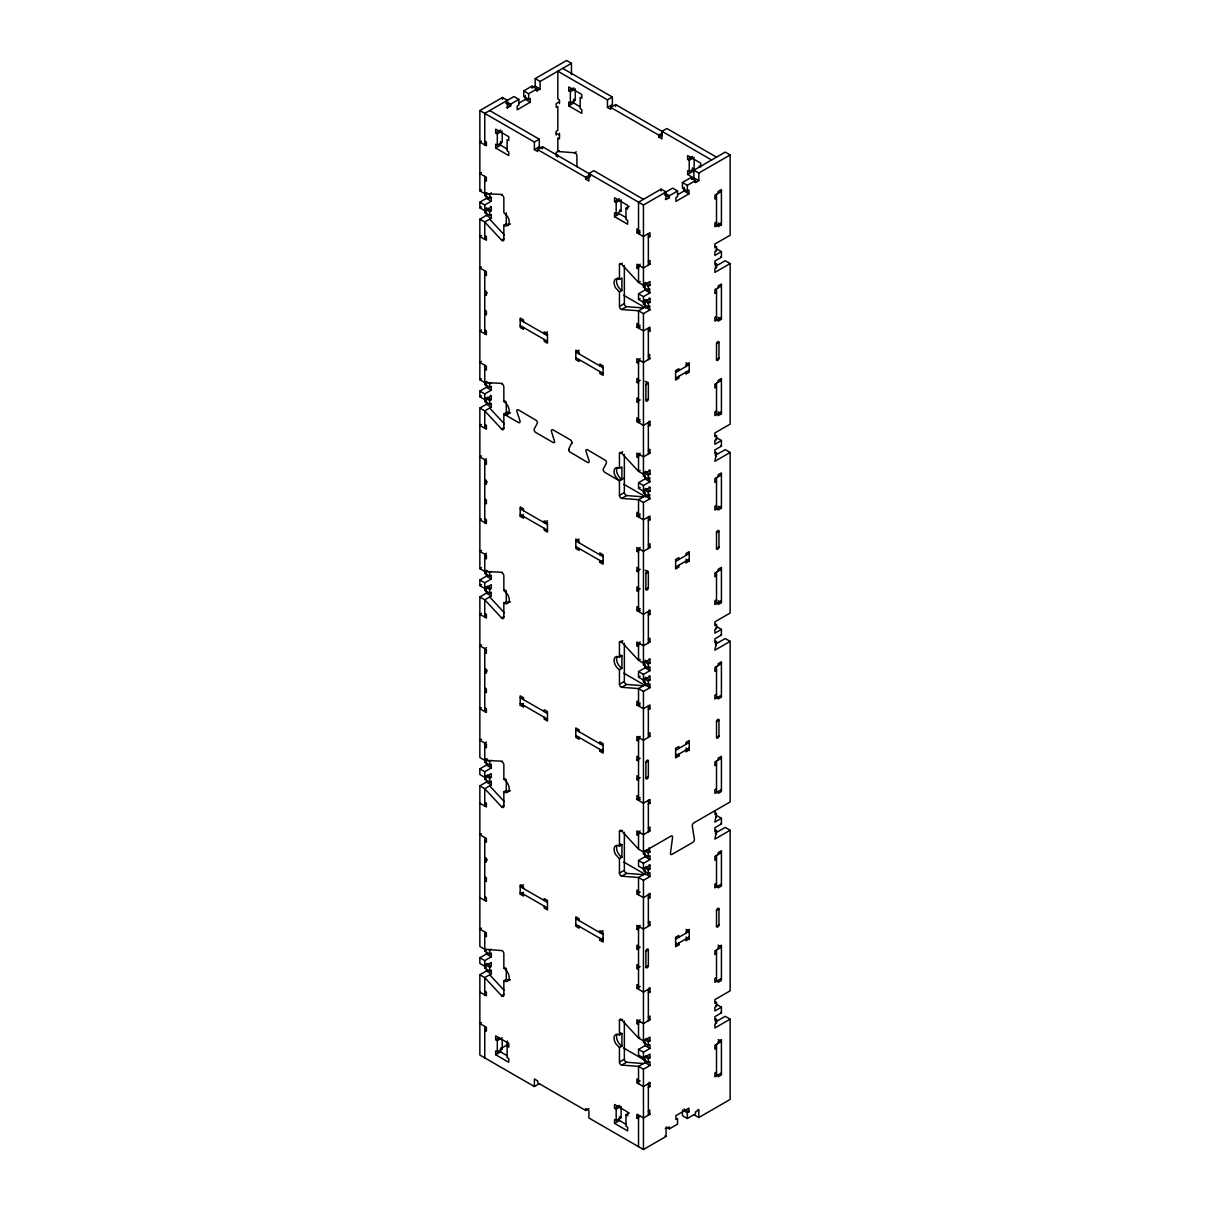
<?xml version="1.0" encoding="UTF-8"?>
<svg xmlns="http://www.w3.org/2000/svg" width="1210" height="1210" viewBox="0 0 1210 1210"><rect width="100%" height="100%" fill="white"/><g stroke="black" fill="none" stroke-linecap="round" stroke-linejoin="round"><path stroke-width="1.5" d="M682.44 1111.884L682.44 1115.65L687.341 1118.494L687.341 1112.822L688.974 1111.884L688.974 1108.103L675.891 1115.65L675.891 1119.431L677.524 1118.494L677.524 1124.15L669.342 1128.885L666.075 1126.994M624.36 477.965L619.444 480.793L604.818 472.354A2.314 1.331 60 0 1 603.351 468.799L606.316 463.324A2.314 1.331 60 0 0 605.62 460.45L587.546 449.787A2.314 1.331 60 0 0 586.079 451.632L589.043 460.541A2.314 1.331 60 0 1 587.561 462.386L569.486 451.723L568.806 448.849L571.922 442.542A2.314 1.331 60 0 0 570.288 439.82L553 429.837A2.314 1.331 60 0 0 551.533 431.698L554.649 441.605A2.314 1.331 60 0 1 553.015 442.436L535.727 432.469A2.314 1.331 60 0 1 534.26 428.915L537.225 423.439A2.314 1.331 60 0 0 536.529 420.566L518.455 409.903A2.314 1.331 60 0 0 516.988 411.748L519.952 420.656A2.314 1.331 60 0 1 518.47 422.502L503.844 414.062L503.844 428.597A2.314 1.331 60 0 1 501.56 429.005L484.756 410.901L479.856 408.072L479.856 568.639L484.756 571.468L502.377 572.285M571.77 443.374L571.922 442.542M502.377 194.492L484.756 193.676L479.856 190.832L479.856 110.564L502.483 97.496L507.398 100.324L507.398 107.887L506.567 107.403M571.468 63.328L540.114 81.433L540.114 88.996L535.198 86.152L535.198 78.605L566.552 60.5L571.468 63.328L571.468 74.536M486.39 143.929L484.756 144.867L484.756 113.392L513.932 96.543L518.848 99.386L518.848 105.043L517.199 105.996L517.199 109.777L530.298 102.215L530.298 98.433L528.664 99.386L523.748 96.543L523.748 90.886L531.931 86.152L536.832 88.996L536.832 90.886L536.015 90.402M535.198 86.152L531.931 88.043L531.931 86.152M505.75 101.277L510.665 104.105L518.848 99.386M523.748 90.886L528.664 93.715L536.832 88.996M507.398 107.887L510.665 105.996L510.665 104.105M536.832 90.886L540.114 88.996M518.848 103.153L525.382 99.386L530.298 102.215M481.489 141.101L479.856 142.039L486.39 145.82L486.39 142.039L484.756 141.101M502.211 132.903L502.211 142.357L497.31 145.185L495.661 144.247L495.661 148.028L508.76 155.576L508.76 151.794L507.111 150.857L507.111 139.528L508.76 140.466L508.76 136.685L495.661 129.137L495.661 132.903L500.577 130.075M568.73 90.72L570.379 91.673L575.279 88.829L575.279 100.173L570.379 103.001L568.73 102.064L568.73 105.83L581.828 113.392L581.828 109.611L580.195 108.673L580.195 97.329L581.828 98.282L581.828 94.501L568.73 86.938L568.73 90.72L573.646 87.891M495.661 132.903L497.31 133.856L502.211 131.028M559.474 101.746L556.192 103.636L556.192 107.403L557.825 106.465L557.825 130.393L556.192 131.33L556.192 135.112M495.661 148.028L500.577 145.185L507.111 148.966M568.73 105.83L573.646 103.001L580.195 106.782M481.489 172.576L479.856 173.529L486.39 177.295L486.39 181.076L484.756 180.139M534.381 142.039L539.297 139.21L539.297 146.758L534.381 149.601L534.381 142.039L479.856 110.564M607.45 99.855L612.366 97.027L612.366 104.574L607.45 107.403L607.45 99.855L557.825 71.209L557.825 98.902L559.474 99.855L559.474 103.636M534.381 149.601L537.648 151.492L537.648 149.601L542.564 146.758L643.448 205.004L672.624 188.155L677.524 190.999L677.524 196.655L675.891 197.608L675.891 201.389L688.974 193.827L688.974 190.046L687.341 190.999L682.44 188.155L682.44 182.498L690.607 177.779L695.523 180.608L695.523 182.498L694.706 182.029M607.45 107.403L610.732 109.293L610.732 107.403L615.633 104.574L711.601 159.992M479.856 190.832L481.489 189.894M484.756 193.676L486.39 192.723M559.247 150.66L556.192 152.43L556.192 156.211M484.756 176.357L484.756 195.566L486.39 194.613L486.39 198.395L479.856 202.176L479.856 207.848L484.756 210.676L491.305 206.895L491.305 210.676L489.672 211.614L485.573 209.254M486.949 193.04L489.672 194.613L491.305 192.723M557.008 155.742L557.825 155.258L557.825 157.149M484.756 195.566L489.672 198.395L491.305 197.457L491.305 201.223L484.756 205.004L479.856 202.176M559.474 133.221L559.474 138.893L557.825 137.955L557.825 151.492L574.629 152.778L576.262 151.84M479.856 207.848L481.489 206.895M484.756 205.004L484.756 212.567L486.39 211.614L486.39 215.395L479.856 219.176L479.856 379.743L484.756 382.572L502.377 383.388M484.756 212.567L489.672 215.395L491.305 214.457L491.305 218.224L484.756 222.005L479.856 219.176M481.489 235.542L479.856 236.495L486.39 240.261L486.39 236.495L484.756 235.542M537.648 149.601L585.64 177.295L590.556 174.467M610.732 107.403L658.709 135.112L661.991 133.221M486.39 238.385L484.756 239.323L484.756 222.005L501.56 240.109A2.314 1.331 60 0 0 503.844 239.701L503.844 225.241L506.294 223.82A7.714 4.447 60 0 0 510.378 223.971M585.64 177.295L585.64 179.186L590.556 176.357M658.709 135.112L658.709 137.002L661.991 135.112M502.377 239.641L504.01 238.703M481.489 267.032L479.856 267.97L486.39 271.751L486.39 275.532L484.756 274.579M621.093 199.65L621.093 210.994L616.177 213.822L614.544 212.869L614.544 216.65L627.627 224.213L627.627 220.432L625.993 219.494L625.993 208.15L627.627 209.103L627.627 205.322L614.544 197.759L614.544 201.541L619.444 198.712M699.062 165.967L700.696 166.904L700.696 163.138L687.613 155.576L687.613 159.357L692.528 156.529M614.544 201.541L616.177 202.493L619.444 200.603M687.613 159.357L689.246 160.295L694.162 157.466M625.993 208.15L629.26 206.26M694.162 178.248L687.613 174.467L687.613 170.686L689.246 171.638L694.162 168.795L694.162 159.357M665.258 199.03L666.075 199.499L666.075 191.936L661.159 189.108L638.532 202.176L638.532 233.651L640.166 232.713M730.144 154.956L698.79 173.045L698.79 180.608L693.89 177.779L693.89 170.217L725.244 152.112L730.144 154.956L730.144 235.224L714.883 244.042L714.883 247.823L716.517 246.885L716.517 250.651L714.883 251.604L714.883 255.386L721.417 251.604L721.417 257.261L714.883 261.042L714.883 264.824L716.517 263.886L716.517 267.652L714.883 268.605L714.883 272.386L730.144 263.568L730.144 424.135L714.883 432.938L714.883 436.719L716.517 435.781L716.517 439.563L714.883 440.5L714.883 444.282L721.417 440.5L721.417 446.172L714.883 449.939L714.883 453.72L716.517 452.782L714.883 461.282L730.144 452.464L730.144 613.031L714.883 621.849L714.883 625.615L716.517 624.678L716.517 628.459L714.883 629.397L714.883 633.178L721.417 629.397L721.417 635.068L714.883 638.85L714.883 642.616L716.517 641.678L714.883 650.178L730.144 641.361L730.144 801.928L693.905 822.845A2.314 1.331 -60 0 0 692.286 825.976L694.389 839.271A2.314 1.331 -60 0 1 692.77 842.402L672.095 854.336A2.314 1.331 -60 0 1 670.476 853.065L672.578 837.365A2.314 1.331 -60 0 0 670.96 836.095L643.448 851.991L638.532 849.148L621.743 831.043A2.314 1.331 60 0 0 619.444 831.467L619.444 846.077A7.714 4.447 60 0 0 614.468 847.121A7.714 4.447 60 0 0 615.633 854.608L619.444 858.677L619.444 873.136A2.314 1.331 60 0 0 621.743 876.191L638.532 877.492L643.448 880.32L649.982 876.539L649.982 872.758L648.348 873.711L643.448 869.929M614.544 216.65L619.444 213.822L625.993 217.603M687.613 174.467L692.528 171.638L692.528 167.857M487.222 293.001L484.756 294.423L486.39 295.361L486.39 291.58L484.756 290.642M691.424 179.186L693.89 177.779M664.441 192.889L669.342 195.718L677.524 190.999M682.44 182.498L687.341 185.327L695.523 180.608M666.075 199.499L669.342 197.608L669.342 195.718M695.523 182.498L698.79 180.608M677.524 194.78L684.073 190.999L688.974 193.827M638.532 229.87L636.899 228.932L636.899 232.713L640.166 230.823M481.489 329.997L479.856 330.935L486.39 334.716L486.39 330.935L484.756 329.997M721.417 191.467L714.883 195.249L714.883 199.03L716.517 198.077M648.348 237.432L649.982 236.495L649.982 232.713L643.448 236.495L636.899 232.713M486.39 332.826L484.756 333.779L484.756 270.813M649.165 305.601L649.982 309.851L643.448 313.617L638.532 310.788L621.743 309.503A2.314 1.331 60 0 1 619.444 306.448L619.444 291.973L615.633 287.904A7.714 4.447 60 0 1 614.468 280.418A7.714 4.447 60 0 1 619.444 279.389L619.444 264.763L622.182 263.19M640.166 264.188L638.532 265.141L638.532 282.459L643.448 285.288L649.982 281.507L649.982 285.288L648.348 286.226L643.448 283.397M648.348 261.36L649.982 260.422L649.982 264.188L643.448 267.97L636.899 264.188L636.899 267.97L640.166 266.079M716.517 222.005L714.883 222.958L714.883 226.724L721.417 222.958M619.444 279.389L621.91 277.967L621.91 290.566L619.444 291.973M481.489 361.472L479.856 362.425L486.39 366.207L486.39 369.973L484.756 369.035M718.15 193.358L718.15 191.467L721.417 189.577L721.417 224.833L718.15 226.724L718.15 224.833M547.464 331.888L544.197 333.779L544.197 331.888L547.464 333.779L547.464 343.216L544.197 341.326L544.197 339.435M640.166 281.507L638.532 282.459L621.743 264.355A2.314 1.331 60 0 0 619.444 264.763M479.856 379.743L481.489 378.791M643.448 205.004L643.448 287.178L645.081 286.226M643.448 300.398L648.348 303.226L649.982 302.288L649.982 298.507L643.448 302.288L638.532 299.46L638.532 293.788L645.081 290.007L649.982 292.85L649.165 288.6M484.756 382.572L486.39 381.634M620.261 305.964L624.36 303.604L624.36 265.55M484.756 365.254L484.756 384.462L486.39 383.51L486.39 387.291L479.856 391.072L479.856 396.744L484.756 399.572L491.305 395.791L491.305 399.572L489.672 400.51L485.573 398.151M643.448 287.178L648.348 290.007L649.982 289.069M486.117 381.468L489.672 383.51L491.305 382.572M638.532 299.46L640.166 298.507M638.532 293.788L643.448 296.616L649.982 292.85M621.743 309.503L625.827 307.128M484.756 384.462L489.672 387.291L491.305 386.353L491.305 390.134L484.756 393.9L479.856 391.072M479.856 396.744L481.489 395.791M643.448 296.616L643.448 304.179L645.081 303.226M649.982 309.851L645.081 307.007L638.532 310.788L638.532 328.107L640.166 327.154M715.292 266.472L725.244 260.725L730.144 263.568M484.756 393.9L484.756 401.463L486.39 400.51L486.39 404.291L479.856 408.072M643.448 304.179L648.348 307.007L649.982 306.07M579.091 350.144L575.824 352.034L603.094 367.779M484.756 401.463L489.672 404.291L491.305 403.353L491.305 407.135L484.756 410.901L484.756 428.219L486.39 427.281M504.63 414.516A7.714 4.447 60 0 0 509.213 410.477A7.714 4.447 60 0 0 503.844 401.538L505.069 400.828M638.532 324.325L636.899 323.388L636.899 327.154L640.166 325.278M481.489 424.438L479.856 425.391L486.39 429.172L486.39 425.391L484.756 424.438M721.417 285.923L714.883 289.689L714.883 293.47L716.517 292.533M503.844 414.062L507.534 411.929M648.348 331.888L649.982 330.935L649.982 327.154L643.448 330.935L636.899 327.154M501.56 429.005L504.01 427.599M640.166 358.644L638.532 359.582L638.532 422.547L640.166 421.609M649.165 354.394L649.982 358.644L643.448 362.425L636.899 358.644L636.899 362.425L640.166 360.535M648.348 355.816L649.982 354.863M716.517 316.46L714.883 317.398L714.883 321.179L721.417 317.398M481.489 455.928L479.856 456.866L486.39 460.647L486.39 464.428L484.756 463.49M718.15 287.814L718.15 285.923L721.417 284.032L721.417 319.289L718.15 321.179L718.15 319.289M486.39 458.756L484.756 459.709L484.756 522.675L486.39 521.722M638.532 379.426L636.899 378.473L636.899 382.254L640.166 380.363M645.898 384.614L648.348 383.207L648.348 398.937A1.739 0.998 -60 0 1 647.123 401.07A1.739 0.998 -60 0 1 645.898 400.359L645.898 384.614A1.739 0.998 -60 0 1 647.123 382.496A1.739 0.998 -60 0 1 648.348 383.207L645.081 381.316M716.517 343.852L718.967 342.43L718.967 358.175A1.739 0.998 -60 0 1 717.742 360.293A1.739 0.998 -60 0 1 716.517 359.582L716.517 343.852A1.739 0.998 -60 0 1 717.742 341.719A1.739 0.998 -60 0 1 718.967 342.43M675.619 372.498L689.246 364.618L685.979 362.743M487.222 481.898L484.756 483.319L486.39 484.257L486.39 480.491L484.756 479.538M675.619 378.17L689.246 370.29M638.532 398.937L636.899 397.999L636.899 401.78L640.166 399.89M645.898 400.359L648.348 398.937M716.517 359.582L718.967 358.175M638.532 418.781L636.899 417.828L636.899 421.609L640.166 419.719M481.489 518.893L479.856 519.831L486.39 523.612L486.39 519.831L484.756 518.893M648.348 426.328L649.982 425.391L649.982 421.609L643.448 425.391L636.899 421.609M721.417 380.363L714.883 384.145L714.883 387.926L716.517 386.973M619.444 468.285L621.91 466.863L621.91 479.387L618.658 480.34L615.24 476.059A7.714 4.447 60 0 1 614.589 469.072A7.714 4.447 60 0 1 619.444 468.285L619.444 453.659L622.726 451.769M523.476 510.711L523.476 508.82L520.209 506.93L520.209 516.367L523.476 514.492M640.166 453.1L638.532 454.037L638.532 471.355L643.448 474.184L649.982 470.403L649.982 474.184L648.348 475.137L643.448 472.293M648.348 450.256L649.982 449.318L649.982 453.1L643.448 456.866L636.899 453.1L636.899 456.866L640.166 454.975M716.517 410.901L714.883 411.854L714.883 415.635L721.417 411.854M481.489 550.384L479.856 551.321L486.39 555.103L486.39 558.884L484.756 557.931M718.15 382.254L718.15 380.363L721.417 378.473L721.417 413.744L718.15 415.635L718.15 413.744M486.39 553.212L484.756 554.15L484.756 573.358L489.672 576.187L491.305 575.249L491.305 579.03L484.756 582.812L479.856 579.968L479.856 585.64L484.756 588.468L491.305 584.687L491.305 588.468L489.672 589.421L485.573 587.062M547.464 520.784L544.197 522.675L544.197 520.784L547.464 522.675L547.464 532.113L544.197 530.222L544.197 528.331M640.166 470.403L638.532 471.355L621.743 453.251A2.314 1.331 60 0 0 619.444 453.659M479.856 568.639L481.489 567.687M643.448 313.617L643.448 476.075L645.081 475.137M484.756 571.468L486.39 570.53M644.264 489.778L648.348 492.137L649.982 491.184L649.982 487.403L643.448 491.184L638.532 488.356L638.532 482.684L645.081 478.903L649.982 481.746L649.165 477.496M649.165 494.497L649.982 498.747L643.448 502.528L638.532 499.685L621.743 498.399A2.314 1.331 60 0 1 619.444 495.344L624.36 492.515L624.36 454.446M484.756 573.358L486.39 572.421L486.39 576.187L479.856 579.968M643.448 476.075L648.348 478.903L649.982 477.965M486.117 570.364L489.672 572.421L491.305 571.468M638.532 488.356L640.166 487.403M638.532 482.684L643.448 485.528L649.982 481.746M621.743 498.399L626.644 495.555L643.448 496.856M479.856 585.64L481.489 584.687M643.448 485.528L643.448 493.075L645.081 492.137L645.081 495.903L638.532 499.685L638.532 517.003L640.166 516.065M715.292 455.383L725.244 449.636L730.144 452.464M484.756 582.812L484.756 590.359L486.39 589.421L486.39 593.187L479.856 596.969L479.856 757.536L484.756 760.364L502.377 761.196M643.448 493.075L648.348 495.903L649.982 494.966M579.091 539.04L575.824 540.93L603.094 556.676M484.756 590.359L489.672 593.187L491.305 592.25L491.305 596.031L484.756 599.812L479.856 596.969M486.39 616.177L484.756 617.115L484.756 599.812L501.56 617.917A2.314 1.331 60 0 0 503.844 617.493L503.844 603.034A7.714 4.447 60 0 0 508.835 601.99A7.714 4.447 60 0 0 507.64 594.473L503.844 590.435L505.069 589.724M638.532 513.221L636.899 512.284L636.899 516.065L640.166 514.174M481.489 613.349L479.856 614.287L486.39 618.068L486.39 614.287L484.756 613.349M721.417 474.819L714.883 478.6L714.883 482.367L716.517 481.429M503.844 603.034L506.294 601.612A7.714 4.447 60 0 0 510.378 601.763M648.348 520.784L649.982 519.831L649.982 516.065L643.448 519.831L636.899 516.065M501.56 617.917L504.01 616.495M599.812 560.457L599.812 562.332L603.094 560.457M640.166 547.54L638.532 548.493L638.532 611.458L640.166 610.505M648.348 544.712L649.982 543.759L649.982 547.54L643.448 551.321L636.899 547.54L636.899 551.321L640.166 549.431M716.517 505.356L714.883 506.294L714.883 510.075L721.417 506.294M481.489 644.824L479.856 645.777L486.39 649.543L486.39 653.324L484.756 652.387M718.15 476.71L718.15 474.819L721.417 472.928L721.417 508.185L718.15 510.075L718.15 508.185M486.39 647.652L484.756 648.605L484.756 711.571L486.39 710.633M638.532 568.322L636.899 567.384L636.899 571.15L640.166 569.26M645.898 573.51L648.348 572.103A1.739 0.998 -60 0 0 647.123 571.392A1.739 0.998 -60 0 0 645.898 573.51L645.898 589.255A1.739 0.998 -60 0 0 647.123 589.966A1.739 0.998 -60 0 0 648.348 587.833L648.348 572.103L645.081 570.212M716.517 532.748L718.967 531.326A1.739 0.998 -60 0 0 717.742 530.615A1.739 0.998 -60 0 0 716.517 532.748L716.517 548.493A1.739 0.998 -60 0 0 717.742 549.189A1.739 0.998 -60 0 0 718.967 547.071L718.967 531.326M675.619 561.395L689.246 553.53M487.222 670.794L484.756 672.216L486.39 673.168L486.39 669.387L484.756 668.434M675.619 567.067L689.246 559.186M638.532 587.833L636.899 586.895L636.899 590.677L640.166 588.786M685.979 555.42L685.979 553.53L689.246 551.639L689.246 561.077L685.979 562.968L685.979 561.077M645.898 589.255L648.348 587.833M716.517 548.493L718.967 547.071M638.532 607.677L636.899 606.724L636.899 610.505L640.166 608.615M481.489 707.789L479.856 708.742L486.39 712.508L486.39 708.742L484.756 707.789M648.348 615.224L649.982 614.287L649.982 610.505L643.448 614.287L636.899 610.505M721.417 569.26L714.883 573.041L714.883 576.822L716.517 575.884M643.448 502.528L643.448 664.971L648.348 667.814L649.982 666.861L649.982 670.642L643.448 674.424L643.448 681.971L648.348 684.815L649.982 683.862L649.982 687.643L643.448 691.424L638.532 688.581L621.743 687.295A2.314 1.331 60 0 1 619.444 684.24L619.444 669.78A7.714 4.447 60 0 1 614.06 660.373A7.714 4.447 60 0 1 619.444 657.181L619.444 642.555L622.726 640.665M619.444 642.555A2.314 1.331 60 0 1 621.743 642.147L622.56 641.678M523.476 699.607L523.476 697.716L520.209 695.826L520.209 705.279L523.476 703.388M640.166 641.996L638.532 642.933L638.532 660.252L643.448 663.08L649.982 659.314L649.982 663.08L648.348 664.033L644.264 661.673M648.348 639.152L649.982 638.214L649.982 641.996L643.448 645.777L636.899 641.996L636.899 645.777L640.166 643.886M716.517 599.812L714.883 600.75L714.883 604.531L721.417 600.75M619.444 657.181L621.91 655.76L621.91 668.359L619.444 669.78M481.489 739.28L479.856 740.217L486.39 743.999L486.39 747.78L484.756 746.827M718.15 571.15L718.15 569.26L721.417 567.384L721.417 602.64L718.15 604.531L718.15 602.64M486.39 742.108L484.756 743.061L484.756 762.255L489.672 765.098L491.305 764.145L491.305 767.927L484.756 771.708L479.856 768.864L479.856 774.536L484.756 777.365L491.305 773.598L491.305 777.365L489.672 778.317L485.573 775.958M640.166 659.314L638.532 660.252L621.743 642.147M643.448 664.971L645.081 664.033L645.081 667.814L638.532 671.58L638.532 677.252L643.448 680.08L649.982 676.314L649.982 680.08L648.348 681.033L644.264 678.674M484.756 760.364L487.222 758.957M619.444 684.24L624.36 681.411L624.36 643.357M484.756 762.255L486.39 761.317L486.39 765.098L479.856 768.864M485.573 758.957L489.672 761.317L491.305 760.364M638.532 677.252L640.166 676.314M621.743 687.295L626.644 684.467L643.448 685.752M643.448 681.971L645.081 681.033L645.081 684.815L638.532 688.581L638.532 705.899L640.166 704.961M715.292 644.28L725.244 638.532L730.144 641.361M484.756 771.708L484.756 779.255L486.39 778.317M539.297 1083.706L534.381 1086.535L479.856 1055.044L479.856 974.776L484.756 977.604L501.56 995.709A2.314 1.331 60 0 0 503.844 995.301L503.844 980.826A7.714 4.447 60 0 0 509.228 977.65A7.714 4.447 60 0 0 503.844 968.242L503.844 953.616A2.314 1.331 60 0 0 501.56 950.561L484.756 949.275L479.856 946.432L479.856 785.865L486.39 782.099L491.305 784.927L491.305 781.146L489.672 782.099L484.756 779.255M491.305 784.927L484.756 788.708L479.856 785.865M484.756 806.026L484.756 788.708L501.56 806.813A2.314 1.331 60 0 0 503.844 806.389L503.844 791.93A7.714 4.447 60 0 0 509.228 788.739A7.714 4.447 60 0 0 503.844 779.346L505.069 778.635M638.532 702.118L636.899 701.18L636.899 704.961L640.166 703.07M721.417 663.715L714.883 667.496L714.883 671.278L716.517 670.325M503.844 791.93L506.294 790.508A7.714 4.447 60 0 0 510.378 790.659M648.348 709.68L649.982 708.742L649.982 704.961L643.448 708.742L636.899 704.961M501.56 806.813L504.01 805.391M599.812 749.353L599.812 751.244L603.094 749.353M640.166 736.436L638.532 737.389L638.532 800.354L640.166 799.402M648.348 733.608L649.982 732.67L649.982 736.436L643.448 740.217L636.899 736.436L636.899 740.217L640.166 738.327M716.517 694.253L714.883 695.205L714.883 698.972L721.417 695.205M481.489 833.72L479.856 834.673L486.39 838.454L486.39 842.221L484.756 841.283M638.532 757.218L636.899 756.28L636.899 760.046L640.166 758.171M645.898 762.421L648.348 760.999A1.739 0.998 -60 0 0 647.123 760.288A1.739 0.998 -60 0 0 645.898 762.421L645.898 778.151A1.739 0.998 -60 0 0 647.123 778.862A1.739 0.998 -60 0 0 648.348 776.744L648.348 760.999M716.517 721.644L718.967 720.222A1.739 0.998 -60 0 0 717.742 719.527A1.739 0.998 -60 0 0 716.517 721.644L716.517 737.389A1.739 0.998 -60 0 0 717.742 738.1A1.739 0.998 -60 0 0 718.967 735.967L718.967 720.222M675.619 750.291L689.246 742.426M487.222 859.705L484.756 861.112L486.39 862.065L486.39 858.283L484.756 857.33M675.619 755.963L689.246 748.098M638.532 776.744L636.899 775.791L636.899 779.573L640.166 777.682M678.886 754.072L678.886 755.963L675.619 757.853L675.619 748.4L678.886 746.51L678.886 748.4M685.979 744.316L685.979 742.426L689.246 740.535L689.246 749.973L685.979 751.864L685.979 749.973M645.898 778.151L648.348 776.744M716.517 737.389L718.967 735.967M638.532 796.573L636.899 795.635L636.899 799.402L640.166 797.511M721.417 758.171L714.883 761.937L714.883 765.718L716.517 764.78M648.348 804.136L649.982 803.183L649.982 799.402L643.448 803.183L636.899 799.402M523.476 884.722L520.209 886.612L547.464 902.357M619.444 831.467L621.093 830.514M621.743 831.043L622.56 830.574M523.476 888.503L523.476 886.612L520.209 884.722L520.209 894.175L523.476 892.284M640.166 830.892L638.532 831.83L638.532 849.148M648.348 828.063L649.982 827.111L649.982 830.892L643.448 834.673L636.899 830.892L636.899 834.673L640.166 832.783M716.517 788.708L714.883 789.646L714.883 793.427L721.417 789.646M619.444 846.077L621.91 844.671L621.91 857.255L619.444 858.677M481.489 928.176L479.856 929.114L486.39 932.895L486.39 936.676L484.756 935.723M643.448 852.929L643.448 853.867L645.081 852.929L645.081 856.71L638.532 860.491L638.532 866.148L643.448 868.992L649.982 865.21L649.982 868.992L648.348 869.929L644.264 867.57M644.264 850.569L648.348 852.929L649.982 851.991L649.165 847.741M693.89 1114.712L698.79 1117.541L730.144 1099.436L730.144 1019.168L714.883 1027.971L714.883 1024.204L716.517 1023.252L716.517 1019.47L714.883 1020.423L714.883 1016.642L721.417 1012.861L721.417 1007.204L714.883 1010.97L714.883 1007.204L716.517 1006.251L716.517 1002.47L714.883 1003.423L714.883 999.641L730.144 990.824L730.144 830.257L714.883 839.074L716.517 830.574L714.883 831.527L714.883 827.746L721.417 823.965L721.417 818.293L714.883 822.074L716.517 813.574L714.883 814.527L714.883 810.745M619.444 873.136L624.36 870.308L624.36 832.253M484.756 931.957L484.756 951.151L486.39 950.213M643.448 853.867L648.348 856.71L649.982 855.757L649.982 859.539L643.448 863.32L638.532 860.491M488.855 949.744L491.305 949.275M485.573 964.854L489.672 967.213L491.305 966.276L491.305 962.495L484.756 966.276L479.856 963.432L479.856 957.775L486.39 953.994L491.305 956.823L491.305 953.041L489.672 953.994L484.756 951.151M621.743 876.191L626.644 873.363L643.448 874.648M479.856 957.775L484.756 960.604L491.305 956.823M643.448 870.867L645.081 869.929L645.081 873.711L638.532 877.492L638.532 894.795M715.292 833.176L725.244 827.428L730.144 830.257M484.756 960.604L484.756 968.151L486.39 967.213M479.856 974.776L486.39 970.995L491.305 973.823L491.305 970.042L489.672 970.995L484.756 968.151M491.305 973.823L484.756 977.604L484.756 994.922M503.844 968.242L505.069 967.531M638.532 891.029L636.899 890.076L636.899 893.857L640.166 891.967M648.348 898.576L649.982 897.639L649.982 893.857L643.448 897.639L636.899 893.857M721.417 852.611L714.883 856.393L714.883 860.174L716.517 859.221M503.844 980.826L506.294 979.419A7.714 4.447 60 0 0 510.378 979.571M603.094 930.687L599.812 932.577L599.812 930.687L603.094 932.577L603.094 942.03L599.812 940.14L599.812 938.249M501.56 995.709L504.01 994.287M599.812 940.14L603.094 938.249M640.166 925.347L638.532 926.285L638.532 989.251M648.348 922.504L649.982 921.566L649.982 925.347L643.448 929.114L636.899 925.347L636.899 929.114L640.166 927.223M716.517 883.149L714.883 884.102L714.883 887.883L721.417 884.102M481.489 1022.631L479.856 1023.569L486.39 1027.351L486.39 1031.132L484.756 1030.179M638.532 946.114L636.899 945.176L636.899 948.958L640.166 947.067M645.898 951.317L648.348 949.895L648.348 965.641A1.739 0.998 -60 0 1 647.123 967.758A1.739 0.998 -60 0 1 645.898 967.062L645.898 951.317A1.739 0.998 -60 0 1 647.123 949.184A1.739 0.998 -60 0 1 648.348 949.895M716.517 910.54L718.967 909.134L718.967 924.864A1.739 0.998 -60 0 1 717.742 926.996A1.739 0.998 -60 0 1 716.517 926.285L716.517 910.54A1.739 0.998 -60 0 1 717.742 908.423A1.739 0.998 -60 0 1 718.967 909.134M502.211 1039.632L502.211 1049.07L497.31 1051.898L495.661 1050.961L495.661 1054.742L508.76 1062.289L508.76 1058.508L507.111 1057.57L507.111 1046.242L508.76 1047.179L508.76 1043.398L495.661 1035.851L495.661 1039.632L498.943 1037.741M495.661 1039.632L497.31 1040.57L502.211 1037.741M675.619 939.187L689.246 931.322L685.979 929.431M675.619 944.859L689.246 936.994M638.532 965.641L636.899 964.688L636.899 968.469L640.166 966.578M678.886 942.968L678.886 944.859L675.619 946.749L675.619 937.311L678.886 935.421L678.886 937.311M685.979 933.212L685.979 931.322L689.246 929.431L689.246 938.884L685.979 940.76L685.979 938.884M500.925 1048.556L507.398 1044.82L507.398 1041.039M645.898 967.062L648.348 965.641M716.517 926.285L718.967 924.864M495.661 1054.742L500.577 1051.898L507.111 1055.68M638.532 985.469L636.899 984.532L636.899 988.313L640.166 986.422M648.348 993.032L649.982 992.079L649.982 988.313L643.448 992.079L636.899 988.313M716.517 953.677L714.883 954.614L714.883 950.848L721.417 947.067L718.15 945.176M643.448 1041.825L648.348 1045.606L649.982 1044.669L649.982 1048.435L643.448 1052.216L643.448 1059.778L648.348 1062.607L649.982 1061.669L649.982 1065.435L643.448 1069.216L638.532 1066.388L621.743 1065.087A2.314 1.331 60 0 1 619.444 1062.032L619.444 1047.573L615.633 1043.504A7.714 4.447 60 0 1 614.468 1036.017A7.714 4.447 60 0 1 619.444 1034.973L619.444 1020.363L621.093 1019.41M619.444 1020.363A2.314 1.331 60 0 1 621.743 1019.939L622.56 1019.47M640.166 1019.788L638.532 1020.741L638.532 1038.044L643.448 1040.887L649.982 1037.106L649.982 1040.887L648.348 1041.825L644.264 1039.466M648.348 1016.96L649.982 1016.007L649.982 1019.788L643.448 1023.569L636.899 1019.788L636.899 1023.569L640.166 1021.679M716.517 977.604L714.883 978.542L714.883 982.323L721.417 978.542M619.444 1034.973L621.91 1033.567L621.91 1046.151L619.444 1047.573M639.757 1037.348L638.532 1038.044L621.743 1019.939M643.448 1042.778L645.081 1041.825L645.081 1045.606L638.532 1049.388L638.532 1055.044L643.448 1057.888L649.982 1054.107L649.982 1057.888L648.348 1058.826L644.264 1056.466M619.444 1062.032L624.36 1059.204L624.36 1021.149M621.743 1065.087L626.644 1062.259L643.448 1063.545M643.448 1059.778L645.081 1058.826L645.081 1062.607L638.532 1066.388L638.532 1083.706M715.292 1022.072L725.244 1016.324L730.144 1019.168M534.381 1086.535L534.381 1078.972L537.648 1080.863L537.648 1082.753L585.64 1110.462L588.907 1108.572M638.532 1079.925L636.899 1078.972L636.899 1082.753L640.166 1080.863M648.348 1087.472L649.982 1086.535L649.982 1082.753L643.448 1086.535L636.899 1082.753M716.517 1048.132L714.883 1049.07L714.883 1045.289L721.417 1041.507L718.15 1039.632M614.544 1108.254L616.177 1109.207L621.093 1106.363L621.093 1117.707L616.177 1120.536L614.544 1119.598L614.544 1123.364L627.627 1130.927L627.627 1127.145L625.993 1126.207L625.993 1114.864L627.627 1115.817L627.627 1112.035L614.544 1104.473L614.544 1108.254L619.444 1105.426M625.993 1114.864L629.26 1112.973M614.544 1123.364L619.444 1120.536L625.993 1124.317M649.165 1109.994L649.982 1114.244L643.448 1118.01L636.899 1114.244L636.899 1118.01L640.166 1116.134M648.348 1111.4L649.982 1110.462M716.517 1072.045L714.883 1072.998L714.883 1076.779L721.417 1072.998M665.258 1128.401L669.342 1126.994L669.342 1128.885M698.79 1117.541L698.79 1109.994L695.523 1111.884L695.523 1113.76L687.341 1118.494M585.64 1110.462L585.64 1108.572L588.907 1110.462L588.907 1118.01L643.448 1149.5L666.075 1136.432L666.075 1128.885M643.448 307.96L626.644 306.659A2.314 1.331 60 0 1 624.36 303.604M562.741 68.365L612.366 97.027M716.517 157.149L666.891 128.502L661.991 131.33L661.991 138.893L658.709 137.002M575.279 100.173L573.646 99.22L573.646 103.001M535.198 78.605L540.114 81.433M693.89 170.217L698.79 173.045M718.15 222.958L721.417 224.833M505.75 103.153L510.665 105.996M664.441 194.78L669.342 197.608M556.192 133.221L559.474 135.112M489.672 110.564L539.297 139.21M643.448 199.332L593.823 170.686L588.907 173.529L588.907 181.076L585.64 179.186M557.008 154.789L557.825 155.258M715.7 246.401L716.517 246.885M716.517 248.761L721.417 251.604M539.297 146.758L542.564 148.648L542.564 146.758M715.7 250.183L716.517 250.651M720.6 256.792L721.417 257.261M715.7 263.402L716.517 263.886M619.444 210.041L621.093 210.994M715.7 267.183L716.517 267.652M649.165 236.01L649.982 236.495M649.165 263.72L649.982 264.188M636.899 267.97L638.532 268.923M718.15 317.398L721.417 319.289M645.081 282.459L649.982 285.288M490.489 196.973L491.305 197.457M486.39 198.395L491.305 201.223M490.489 206.426L491.305 206.895M649.165 298.038L649.982 298.507M486.39 207.848L491.305 210.676M645.081 299.46L649.982 302.288M486.39 215.395L491.305 218.224M623.815 295.361L645.626 307.96M649.165 330.466L649.982 330.935M649.165 358.175L649.982 358.644M636.899 362.425L638.532 363.363M718.15 411.854L721.417 413.744M636.899 382.254L638.532 383.207M520.209 319.924L547.464 335.654M715.7 435.313L716.517 435.781M716.517 437.672L721.417 440.5M520.209 325.581L547.464 341.326M575.824 357.706L603.094 373.436M715.7 439.079L716.517 439.563M720.6 445.688L721.417 446.172M484.756 310.153L486.39 311.106L486.39 314.887L484.756 313.935M636.899 401.78L638.532 402.718M715.7 452.313L716.517 452.782M715.7 456.079L716.517 456.563M649.165 421.14L649.982 421.609M649.165 424.922L649.982 425.391M649.165 452.616L649.982 453.1M636.899 456.866L638.532 457.819M718.15 506.294L721.417 508.185M649.165 469.934L649.982 470.403M645.081 471.355L649.982 474.184M486.39 387.291L491.305 390.134M490.489 395.322L491.305 395.791M649.165 486.934L649.982 487.403M487.222 397.213L491.305 399.572M645.081 488.356L649.982 491.184M486.39 404.291L491.305 407.135M645.081 495.903L649.982 498.747M623.815 484.257L645.626 496.856M649.165 519.362L649.982 519.831M685.979 559.186L689.246 561.077M649.165 547.071L649.982 547.54M636.899 551.321L638.532 552.259M718.15 600.75L721.417 602.64M636.899 571.15L638.532 572.103M520.209 508.82L547.464 524.565M715.7 624.209L716.517 624.678M716.517 626.568L721.417 629.397M520.209 514.492L547.464 530.222M575.824 546.602L603.094 562.332M715.7 627.975L716.517 628.459M520.209 516.367L523.476 518.258L523.476 516.367M599.812 562.332L603.094 564.223L603.094 554.785L599.812 552.894L599.812 554.785M720.6 634.6L721.417 635.068M484.756 499.064L486.39 500.002L486.39 503.783L484.756 502.831M636.899 590.677L638.532 591.614M715.7 641.209L716.517 641.678M715.7 644.99L716.517 645.459M649.165 610.037L649.982 610.505M649.165 613.818L649.982 614.287M649.165 641.527L649.982 641.996M636.899 645.777L638.532 646.715M649.165 658.83L649.982 659.314M645.081 660.252L649.982 663.08M486.39 576.187L491.305 579.03M645.081 667.814L649.982 670.642M649.165 675.83L649.982 676.314M638.532 671.58L643.448 674.424M487.222 586.109L491.305 588.468M645.081 677.252L649.982 680.08M486.39 593.187L491.305 596.031M645.081 684.815L649.982 687.643M623.815 673.168L645.626 685.752M649.165 708.258L649.982 708.742M685.979 748.098L689.246 749.973M649.165 735.967L649.982 736.436M675.619 754.072L678.886 755.963M636.899 740.217L638.532 741.17M636.899 760.046L638.532 760.999M520.209 697.716L547.464 713.461M575.824 729.827L603.094 745.572M715.7 813.105L716.517 813.574M716.517 815.464L721.417 818.293M520.209 703.388L547.464 719.133M575.824 735.498L603.094 751.244M715.7 816.886L716.517 817.355M520.209 705.279L523.476 707.169L523.476 705.279M599.812 751.244L603.094 753.134L603.094 743.681L599.812 741.79L599.812 743.681M720.6 823.496L721.417 823.965M484.756 687.961L486.39 688.898L486.39 692.68L484.756 691.742M636.899 779.573L638.532 780.51M715.7 830.105L716.517 830.574M715.7 833.887L716.517 834.356M649.165 802.714L649.982 803.183M649.165 830.423L649.982 830.892M636.899 834.673L638.532 835.611M646.442 849.934L649.982 851.991M486.39 765.098L491.305 767.927M645.081 856.71L649.982 859.539M649.165 864.742L649.982 865.21M487.222 775.005L491.305 777.365M645.898 866.617L649.982 868.992M645.081 873.711L649.982 876.539M623.815 862.065L645.626 874.648M649.165 893.388L649.982 893.857M484.756 802.245L486.39 803.183L486.39 806.964L479.856 803.183M649.165 897.17L649.982 897.639M685.979 936.994L689.246 938.884M649.165 924.864L649.982 925.347M675.619 942.968L678.886 944.859M636.899 929.114L638.532 930.066M636.899 948.958L638.532 949.895M575.824 918.723L603.094 934.468M715.7 1002.001L716.517 1002.47M716.517 1004.36L721.417 1007.204M520.209 892.284L547.464 908.029M575.824 924.395L603.094 940.14M715.7 1005.782L716.517 1006.251M520.209 894.175L523.476 896.066L523.476 894.175M720.6 1012.392L721.417 1012.861M484.756 876.857L486.39 877.794L486.39 881.576L484.756 880.638M636.899 968.469L638.532 969.422M715.7 1019.001L716.517 1019.47M715.7 1022.783L716.517 1023.252M649.165 987.829L649.982 988.313M484.756 896.686L486.39 897.639L486.39 901.42L479.856 897.639M649.165 991.61L649.982 992.079M649.165 1019.319L649.982 1019.788M636.899 1023.569L638.532 1024.507M645.898 1038.528L649.982 1040.887M645.081 1045.606L649.982 1048.435M638.532 1049.388L643.448 1052.216M486.39 963.432L491.305 966.276M645.898 1055.528L649.982 1057.888M623.528 1047.951L645.913 1060.883M645.081 1062.607L649.982 1065.435M697.973 1109.509L698.79 1109.994M649.165 1082.284L649.982 1082.753M484.756 991.141L486.39 992.079L486.39 995.86L479.856 992.079M649.165 1086.066L649.982 1086.535M684.073 1109.041L688.974 1111.884M682.44 1109.994L687.341 1112.822M649.165 1113.76L649.982 1114.244M636.899 1118.01L638.532 1118.963M506.415 1044.26L507.398 1044.82M665.092 1135.872L666.075 1136.432M502.211 1049.07L500.577 1048.132L500.577 1051.898M621.093 1117.707L619.444 1116.754L619.444 1120.536M489.672 219.176L504.373 235.012M489.672 408.072L504.373 423.908M489.672 596.969L504.373 612.82M489.672 785.865L504.373 801.716M489.672 974.776L504.071 990.294M568.639 449.696L568.897 450.725M718.15 665.606L718.15 663.715L721.417 661.825L721.417 697.081L718.15 698.972L718.15 697.081M718.15 760.061L718.15 758.171L721.417 756.28L721.417 791.537L718.15 793.427L718.15 791.537M718.15 854.502L718.15 852.611L721.417 850.721L721.417 885.992L718.15 887.883L718.15 885.992M718.15 948.958L718.15 947.067L721.417 945.176L721.417 980.433L718.15 982.323L718.15 980.433M718.15 1043.398L718.15 1041.507L721.417 1039.632L721.417 1074.888L718.15 1076.779L718.15 1074.888M716.517 194.296L716.517 225.786M716.517 288.751L716.517 320.242M716.517 383.207L716.517 414.682M716.517 477.647L716.517 509.138M716.517 572.103L716.517 603.578M716.517 666.544L716.517 698.034M716.517 760.999L716.517 792.474M716.517 855.455L716.517 886.93M716.517 949.895L716.517 981.386M716.517 1044.351L716.517 1075.826M689.246 160.295L689.246 171.638M687.341 185.327L687.341 190.999M685.979 366.509L685.979 364.618L689.246 362.743L689.246 372.181L685.979 374.071L685.979 372.181M684.073 187.217L684.073 190.999M678.886 370.608L678.886 368.717L675.619 370.608L675.619 380.046L678.886 378.17L678.886 376.28M678.886 559.504L678.886 557.613L675.619 559.504L675.619 568.957L678.886 567.067L678.886 565.176M661.159 189.108L661.159 190.999M648.348 233.651L648.348 265.141M648.348 286.226L648.348 290.007M648.348 303.226L648.348 307.007M648.348 328.107L648.348 359.582M648.348 422.547L648.348 454.037M648.348 475.137L648.348 478.903M648.348 492.137L648.348 495.903M648.348 517.003L648.348 548.493M648.348 611.458L648.348 642.933M648.348 664.033L648.348 667.814M648.348 681.033L648.348 684.815M648.348 705.899L648.348 737.389M648.348 800.354L648.348 831.83M648.348 852.929L648.348 856.71M648.348 869.929L648.348 873.711M648.348 894.795L648.348 926.285M648.348 989.251L648.348 1020.741M648.348 1041.825L648.348 1045.606M648.348 1058.826L648.348 1062.607M648.348 1083.706L648.348 1115.181M645.081 287.178L645.081 290.007M645.081 304.179L645.081 307.007M645.081 476.075L645.081 478.903M643.448 691.424L643.448 851.991M643.448 863.32L643.448 868.992M643.448 880.32L643.448 1040.887M643.448 1069.216L643.448 1149.5M638.532 1115.181L638.532 1146.672M619.444 480.793L619.444 495.344M616.177 202.493L616.177 213.822M616.177 1109.207L616.177 1120.536M615.633 104.574L615.633 106.465M599.812 365.889L599.812 363.998L603.094 365.889L603.094 375.327L599.812 373.436L599.812 371.546M579.091 353.925L579.091 352.034L575.824 350.144L575.824 359.582L579.091 361.472L579.091 359.582M579.091 542.821L579.091 540.93L575.824 539.04L575.824 548.493L579.091 550.384L579.091 548.493M579.091 731.717L579.091 729.827L575.824 727.936L575.824 737.389L579.091 739.28L579.091 737.389M579.091 920.613L579.091 918.723L575.824 916.847L575.824 926.285L579.091 928.176L579.091 926.285M576.913 166.708L576.913 155.833A2.314 1.331 60 0 0 574.629 152.778M570.379 91.673L570.379 103.001M544.197 711.571L544.197 709.68L547.464 711.571L547.464 721.009L544.197 719.133L544.197 717.243M544.197 900.467L544.197 898.576L547.464 900.467L547.464 909.92L544.197 908.029L544.197 906.139M528.664 93.715L528.664 99.386M525.382 95.605L525.382 99.386M523.476 321.815L523.476 319.924L520.209 318.033L520.209 327.471L523.476 329.362L523.476 327.471M506.294 212.794L506.294 223.82M506.294 401.796L506.294 412.64L507.096 413.094A7.714 4.447 60 0 0 510.514 412.761M506.294 590.601L506.294 601.612M506.294 779.497L506.294 790.508M506.294 968.393L506.294 979.419M503.844 401.538L503.844 386.913A2.314 1.331 60 0 0 501.56 383.857M503.844 590.435L503.844 575.824A2.314 1.331 60 0 0 501.56 572.769M503.844 779.346L503.844 764.72A2.314 1.331 60 0 0 501.56 761.665M502.483 97.496L502.483 99.386M500.577 141.404L500.577 145.185M497.31 133.856L497.31 145.185M497.31 1040.57L497.31 1051.898M489.672 194.613L489.672 198.395M489.672 211.614L489.672 215.395M489.672 383.51L489.672 387.291M489.672 400.51L489.672 404.291M489.672 572.421L489.672 576.187M489.672 589.421L489.672 593.187M489.672 761.317L489.672 765.098M489.672 778.317L489.672 782.099M489.672 950.213L489.672 953.994M489.672 967.213L489.672 970.995M486.39 781.146L486.39 782.099M486.39 953.041L486.39 953.994M486.39 970.042L486.39 970.995M484.756 837.501L484.756 900.467M484.756 1026.398L484.756 1057.888M501.56 194.961A2.314 1.331 60 0 1 503.844 198.016L503.844 212.642L507.64 216.666A7.714 4.447 60 0 1 508.835 224.183A7.714 4.447 60 0 1 503.844 225.241M621.91 290.566A7.714 4.447 60 0 1 617.009 284.032A7.714 4.447 60 0 1 617.826 277.816M621.108 478.918A7.714 4.447 60 0 1 617.055 467.65M626.644 495.555A2.314 1.331 60 0 1 624.36 492.515M621.91 668.359A7.714 4.447 60 0 1 617.009 656.637M620.382 655.154A7.714 4.447 60 0 1 621.91 655.76M626.644 684.467A2.314 1.331 60 0 1 624.36 681.411M621.91 857.255A7.714 4.447 60 0 1 617.009 845.533M620.382 844.066A7.714 4.447 60 0 1 621.91 844.671M626.644 873.363A2.314 1.331 60 0 1 624.36 870.308M621.91 1046.151A7.714 4.447 60 0 1 617.009 1034.429M620.382 1032.962A7.714 4.447 60 0 1 621.91 1033.567M626.644 1062.259A2.314 1.331 60 0 1 624.36 1059.204"/></g></svg>
